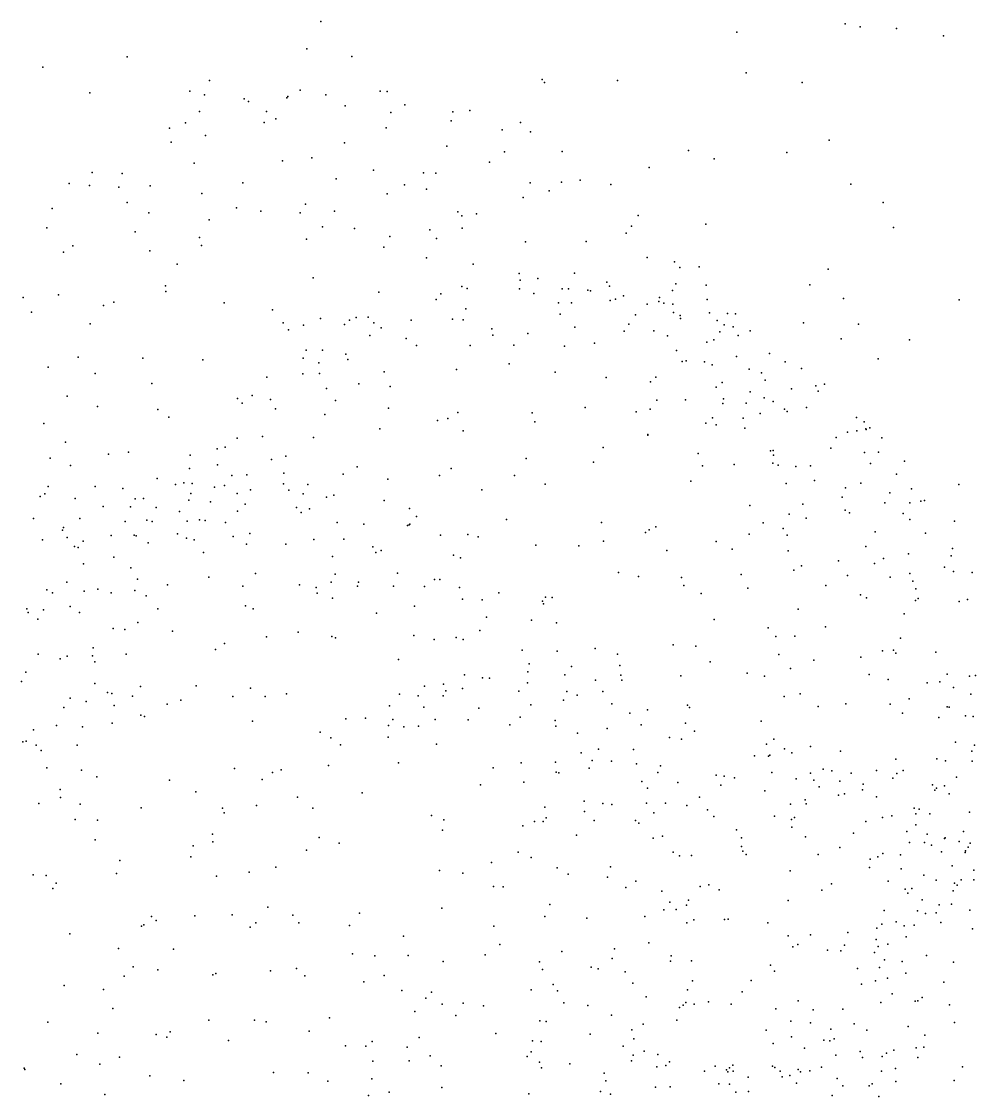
# Model space of a CAD drawing. Header units: metres. Extents: x -23.9 to 23.9, y -28.5 to 28.5.
# Drawn here: x -13.441 to -11.961, y 10.08 to 11.75 of the extents above; entities that cross this region are included whole.
import ezdxf

# ---------------------------------------------------------------- set-up
doc = ezdxf.new("R2010")
doc.units = ezdxf.units.M

msp = doc.modelspace()

# ---------------------------------------------------------------- linework, layer by layer
for p in [(-12.9768, 11.7498, 15.1878), (-12.163, 11.7462, -8.2319), (-12.1394, 11.7417, 7.1826), (-12.0833, 11.7387, 11.9398), (-12.331, 11.7332, -1.9877), (-12.01, 11.7274, -7.3956), (-12.9982, 11.7072, 11.4929), (-13.2771, 11.6949, 11.2794), (-12.9284, 11.6957, -4.1501), (-13.4081, 11.6791, -9.6253), (-12.3166, 11.67, 9.7851), (-13.1493, 11.6583, -12.2547), (-12.6334, 11.6598, -7.8201), (-12.6295, 11.655, -0.6734), (-12.5164, 11.6581, -0.2255), (-12.2297, 11.6549, -10.5562), (-13.3353, 11.6392, -8.8989), (-13.1801, 11.6418, 0.7586), (-13.0086, 11.6432, 21.2849), (-12.8847, 11.6418, 12.2098), (-12.8739, 11.641, 21.3061), (-13.1573, 11.636, 1.5195), (-13.0955, 11.6296, 21.1628), (-13.0892, 11.6258, 21.3563), (-13.0297, 11.6314, 21.1054), (-13.0281, 11.6331, 5.791), (-12.9687, 11.636, 21.3877), (-12.8461, 11.6205, 21.0604), (-13.1651, 11.6102, 21.2063), (-13.0613, 11.6102, 3.0442), (-12.9389, 11.6186, 21.0248), (-12.8681, 11.6086, 21.4526), (-12.772, 11.6094, 21.408), (-12.7454, 11.6118, 21.1236), (-13.187, 11.5922, 21.3529), (-13.0646, 11.5931, 20.9938), (-13.0468, 11.5987, 21.4685), (-12.7745, 11.5957, 21.0228), (-12.667, 11.5932, 21.2012), (-13.2114, 11.5839, 21.1232), (-13.1558, 11.5728, 21.462), (-12.8752, 11.5849, 20.9504), (-12.6951, 11.5815, 21.0625), (-12.6512, 11.5782, 21.3477), (-13.2089, 11.5625, 21.0368), (-12.94, 11.5615, 20.8917), (-12.7813, 11.556, 11.8226), (-12.1876, 11.5654, -11.2375), (-12.9906, 11.5383, 21.6032), (-12.6914, 11.5473, 21.4937), (-12.6023, 11.5477, 21.1055), (-12.4059, 11.5495, 5.9024), (-12.3661, 11.5364, -14.9333), (-12.2536, 11.5465, 15.4791), (-13.1735, 11.5299, 20.9258), (-13.0363, 11.5333, 2.5733), (-12.7147, 11.5311, -12.3536), (-12.4671, 11.5229, 5.185), (-13.3316, 11.5154, 21.1473), (-13.285, 11.5138, 21.4489), (-12.9528, 11.5054, 20.8139), (-12.8949, 11.5191, 21.6319), (-12.8175, 11.5149, 10.2029), (-12.7982, 11.5143, 20.8534), (-12.5741, 11.5032, 21.0309), (-13.3675, 11.4983, 21.27), (-13.3356, 11.495, 21.0635), (-13.2904, 11.4926, 20.9804), (-13.2414, 11.4944, 21.5565), (-13.098, 11.499, 21.6345), (-12.8469, 11.496, -9.129), (-12.8127, 11.4896, 21.6569), (-12.6516, 11.4994, 20.9137), (-12.6222, 11.487, 7.0406), (-12.6031, 11.5002, 21.4979), (-12.5267, 11.4965, 21.3549), (-12.154, 11.4971, 1.7586), (-13.1615, 11.4827, 14.7548), (-12.8736, 11.4823, 20.7918), (-12.6626, 11.4763, 21.5965), (-13.3937, 11.4595, -3.0629), (-13.2773, 11.4687, -11.1983), (-13.1077, 11.4604, -9.4022), (-13.0697, 11.455, 20.7701), (-13.0004, 11.466, 21.7009), (-12.9554, 11.4552, -11.4973), (-12.7642, 11.4541, -3.6839), (-12.1037, 11.4687, 9.5079), (-13.2438, 11.4526, -7.9143), (-13.1498, 11.442, 12.569), (-13.0087, 11.4527, -1.2188), (-12.7577, 11.4479, 14.21), (-12.7353, 11.4512, 20.7977), (-12.4844, 11.4485, 21.0531), (-13.4022, 11.4293, -2.6333), (-13.2649, 11.4232, -4.5435), (-12.9742, 11.4309, 7.0859), (-12.9243, 11.4282, 21.7454), (-12.8075, 11.4264, 20.7418), (-12.7576, 11.4289, -12.7858), (-12.503, 11.421, 21.5115), (-12.4945, 11.4317, 6.2793), (-12.379, 11.4352, 2.5333), (-12.0876, 11.4299, 5.1127), (-13.1652, 11.4143, 20.7663), (-12.9991, 11.4117, 20.7181), (-12.8698, 11.4161, 0.593), (-12.7972, 11.4128, -2.5823), (-12.6592, 11.4075, 20.7874), (-12.5649, 11.4079, 21.5999), (-13.376, 11.3916, 2.305), (-13.3616, 11.4013, 20.913), (-13.2419, 11.3935, 21.6855), (-13.1617, 11.4017, 21.7168), (-12.879, 11.3991, 20.7011), (-13.1997, 11.3729, 10.3372), (-12.8127, 11.3827, -11.922), (-12.7405, 11.3728, 21.7482), (-12.47, 11.3831, 20.9578), (-12.4279, 11.3768, 21.4299), (-12.6691, 11.3582, 20.7052), (-12.5829, 11.3592, 20.7187), (-12.4193, 11.3675, 21.0472), (-12.3894, 11.3687, 21.1908), (-12.1893, 11.3651, 6.0948), (-13.2178, 11.3393, 20.7345), (-12.9884, 11.3519, 21.7971), (-12.7578, 11.338, -4.1254), (-12.6671, 11.3481, 20.4768), (-12.6397, 11.3507, 19.7076), (-12.5329, 11.3448, -12.1244), (-12.5288, 11.3386, 19.7264), (-12.4255, 11.3422, 0.4957), (-12.3788, 11.3405, 21.3434), (-12.2175, 11.3406, 11.2577), (-13.4386, 11.3213, 21.5463), (-13.3838, 11.3254, 21.6126), (-13.2174, 11.3303, 21.7445), (-12.8868, 11.3297, 20.645), (-12.7907, 11.3267, 19.6528), (-12.7498, 11.3349, 20.4387), (-12.6686, 11.3344, 20.5996), (-12.6461, 11.3272, 19.8842), (-12.602, 11.3344, 15.5155), (-12.5924, 11.3348, 19.6034), (-12.5625, 11.3326, 20.5734), (-12.5579, 11.3314, 19.8179), (-12.5068, 11.3237, 20.6377), (-12.451, 11.3214, 20.4546), (-12.431, 11.3321, 21.511), (-12.1654, 11.3194, 14.2367), (-13.3142, 11.3085, 1.1856), (-13.298, 11.3138, 21.7053), (-13.1269, 11.3131, 21.7948), (-12.7978, 11.3179, 19.8296), (-12.7519, 11.3035, 20.2716), (-12.608, 11.3128, 19.5074), (-12.5874, 11.3127, 21.7109), (-12.5275, 11.3164, 20.305), (-12.5193, 11.3185, 19.5526), (-12.4701, 11.3109, 1.7819), (-12.4519, 11.3148, 20.5561), (-12.4444, 11.3123, 19.634), (-12.4302, 11.3107, 19.7637), (-12.3772, 11.3179, 7.479), (-11.9857, 11.3174, 16.0969), (-13.4259, 11.2985, -12.9051), (-13.0518, 11.3019, 20.6491), (-12.9773, 11.2884, 15.3084), (-12.9324, 11.286, 3.0641), (-12.9217, 11.2903, 20.5423), (-12.9031, 11.2905, 19.7465), (-12.8365, 11.286, 21.8353), (-12.7722, 11.2874, 19.955), (-12.7558, 11.2864, 19.4638), (-12.605, 11.2952, 20.2191), (-12.4881, 11.2944, 21.6366), (-12.4291, 11.2979, 20.3214), (-12.4191, 11.2933, 20.9256), (-12.4185, 11.2886, 20.6435), (-12.3737, 11.2973, -14.0617), (-12.3453, 11.2965, 21.1475), (-12.3329, 11.2959, 21.2411), (-13.3345, 11.2802, 20.7687), (-13.0351, 11.2818, 21.8391), (-13.027, 11.271, 20.5737), (-13.0037, 11.2782, -13.0135), (-12.94, 11.279, 20.4563), (-12.8943, 11.2817, 20.3433), (-12.8829, 11.2741, 19.8919), (-12.7111, 11.2723, 20.1536), (-12.5823, 11.2751, 20.0768), (-12.4989, 11.2799, 20.7686), (-12.4598, 11.2694, 20.2108), (-12.3615, 11.2856, 20.4176), (-12.3507, 11.2788, 19.795), (-12.3368, 11.2758, 20.5402), (-12.3105, 11.2696, 19.7112), (-12.2278, 11.2817, -15.1298), (-12.1424, 11.28, 2.7665), (-12.9008, 11.2622, 19.5211), (-12.8441, 11.2573, 19.4522), (-12.71, 11.2626, 21.8128), (-12.6556, 11.2651, 19.3852), (-12.5061, 11.2691, 19.418), (-12.4387, 11.2614, 19.9779), (-12.3665, 11.2555, 19.9201), (-12.3572, 11.2681, 21.0289), (-12.329, 11.2619, 20.3233), (-12.1689, 11.2569, -13.1857), (-12.0632, 11.2553, -11.5842), (-12.9993, 11.2393, 19.7407), (-12.9743, 11.2392, 19.8616), (-12.8281, 11.2465, 20.0174), (-12.7451, 11.2467, 19.3774), (-12.6774, 11.2472, -7.7887), (-12.5985, 11.2455, 21.7764), (-12.5518, 11.25, -14.683), (-12.4246, 11.2386, -2.3234), (-12.3775, 11.2519, 20.2487), (-13.3532, 11.2286, 21.7162), (-13.2532, 11.2267, 20.6821), (-13.16, 11.2246, 21.8315), (-13.0041, 11.227, 19.6246), (-12.98, 11.2196, 21.8768), (-12.9381, 11.2331, 19.9403), (-12.9348, 11.2251, 20.2254), (-12.416, 11.2217, 20.8659), (-12.4097, 11.2229, 21.6162), (-12.3811, 11.2214, 20.0608), (-12.3316, 11.2296, 21.421), (-12.2804, 11.234, 19.8243), (-12.2558, 11.2212, 20.5549), (-12.1115, 11.2257, 15.529), (-13.4, 11.2131, 10.6476), (-13.3269, 11.203, 20.7246), (-13.0048, 11.2024, 2.242), (-12.9787, 11.2031, 19.4823), (-12.8782, 11.2057, 19.3805), (-12.7662, 11.2096, 21.9306), (-12.6845, 11.2182, 21.8909), (-12.6131, 11.205, 19.2991), (-12.3695, 11.2166, 20.1507), (-12.3119, 11.2099, 19.4637), (-12.2928, 11.2044, 20.7056), (-12.2305, 11.2108, 19.744), (-13.2392, 11.1875, 21.8142), (-13.0604, 11.1977, 20.4548), (-12.9176, 11.1871, -3.3924), (-12.5338, 11.1969, 21.8257), (-12.465, 11.1904, 19.3159), (-12.457, 11.1974, 21.7584), (-12.3537, 11.1889, 19.3792), (-12.2868, 11.193, 19.9621), (-12.1948, 11.1865, 20.4487), (-13.0835, 11.169, 19.8193), (-12.9677, 11.18, 20.0279), (-12.869, 11.183, 21.9256), (-12.3633, 11.1819, -13.7359), (-12.3104, 11.1749, 21.0552), (-12.2462, 11.1792, 20.262), (-12.2084, 11.184, 19.6057), (-12.2046, 11.1757, 20.6208), (-13.3706, 11.1681, 3.0619), (-13.1062, 11.1641, 19.715), (-13.0986, 11.1572, 19.6141), (-13.0546, 11.1628, 20.2755), (-12.9537, 11.1613, 19.3696), (-12.455, 11.1616, 21.944), (-12.4108, 11.1622, 21.8274), (-12.3525, 11.1568, 21.6391), (-12.3517, 11.1637, 21.5361), (-12.3165, 11.1571, 20.8356), (-12.2884, 11.1652, 21.3178), (-12.2746, 11.1598, 20.1135), (-13.3231, 11.152, 21.7714), (-13.2298, 11.1473, 6.8236), (-13.0472, 11.1485, 19.9578), (-12.9704, 11.1395, 21.9519), (-12.8717, 11.1495, 19.2984), (-12.7641, 11.1427, 19.2398), (-12.6486, 11.1421, 19.2222), (-12.5665, 11.1503, 22.0671), (-12.4872, 11.1436, 19.2435), (-12.4655, 11.148, 22.028), (-12.295, 11.1409, 21.4073), (-12.257, 11.1477, 19.4112), (-12.253, 11.1439, 20.032), (-12.2229, 11.1501, 20.7146), (-13.4069, 11.1257, 21.7198), (-13.2126, 11.1355, 20.6205), (-12.7957, 11.13, 6.1001), (-12.7796, 11.1331, 11.6387), (-12.6444, 11.1279, -12.9072), (-12.3791, 11.1261, -7.9742), (-12.3686, 11.1345, 19.2965), (-12.3629, 11.1234, 21.9891), (-12.3214, 11.1336, 3.1867), (-12.1452, 11.1348, 19.7872), (-12.1334, 11.1283, 20.4363), (-13.1065, 11.1027, 19.4796), (-13.0672, 11.1053, 20.0616), (-12.9881, 11.1039, 1.0828), (-12.8851, 11.1171, 22.0341), (-12.7558, 11.1143, 22.15), (-12.4692, 11.1073, 9.8054), (-12.469, 11.1086, 22.1407), (-12.3187, 11.1183, 21.8789), (-12.1771, 11.1037, 19.4513), (-12.159, 11.1122, 20.2674), (-12.1449, 11.1142, 20.6468), (-12.1306, 11.1171, 2.309), (-12.1301, 11.1161, 19.6146), (-12.1247, 11.1186, 20.5196), (-12.106, 11.1033, 19.7154), (-13.3731, 11.0963, -9.9722), (-13.1374, 11.0862, -2.4725), (-13.1253, 11.0889, 20.26), (-12.5385, 11.0884, 22.1926), (-12.185, 11.0874, 20.0934), (-13.3969, 11.0715, 20.7302), (-13.3064, 11.078, 20.6677), (-13.2752, 11.0808, 6.2911), (-13.1793, 11.0765, 19.74), (-13.0531, 11.0696, -4.4441), (-13.0308, 11.075, 19.3425), (-12.6582, 11.071, 22.2331), (-12.3909, 11.0789, 16.3062), (-12.2788, 11.0831, 21.7518), (-12.2747, 11.0834, 20.8881), (-12.2742, 11.0761, 21.0122), (-12.1328, 11.0803, 19.9156), (-12.1112, 11.0808, 20.3298), (-13.3655, 11.0603, 21.7655), (-13.1805, 11.0555, 20.3568), (-13.1369, 11.0614, 19.9471), (-12.9203, 11.0581, 19.2322), (-12.7746, 11.0558, 0.7874), (-12.5534, 11.0652, 19.1697), (-12.3842, 11.0599, -11.4047), (-12.3353, 11.0618, 22.1213), (-12.2752, 11.0641, 22.0162), (-12.2669, 11.0607, 21.4039), (-12.2397, 11.0588, 21.9178), (-12.2168, 11.0596, 19.3495), (-12.1237, 11.0636, 19.5047), (-12.0708, 11.0668, 7.6359), (-13.2305, 11.0399, 20.5161), (-13.115, 11.0445, 19.4048), (-13.0916, 11.0457, 23.3515), (-13.0343, 11.0486, 21.9927), (-12.942, 11.0468, 5.2457), (-12.8729, 11.0392, 22.2014), (-12.7926, 11.0447, 22.2405), (-12.676, 11.0445, 1.5395), (-12.4024, 11.0359, 22.2092), (-12.2105, 11.0369, 20.8553), (-12.0831, 11.0468, 20.5903), (-13.3998, 11.0274, 22.4381), (-13.327, 11.0275, 22.3605), (-13.2838, 11.0244, 22.6103), (-13.2024, 11.0309, 23.3308), (-13.1896, 11.0334, 22.3822), (-13.1765, 11.0322, 23.4183), (-13.1419, 11.0265, 20.1943), (-13.1264, 11.0293, 23.4943), (-13.086, 11.0225, 22.5057), (-13.0349, 11.032, 23.2859), (-13.0266, 11.0217, 22.2182), (-12.9971, 11.031, 23.4187), (-12.7266, 11.0223, -2.4217), (-12.6284, 11.0311, 19.135), (-12.2546, 11.0322, 21.5028), (-12.1624, 11.0255, -8.3487), (-12.1386, 11.0329, 19.4203), (-12.0599, 11.0238, 19.6466), (-11.9862, 11.0305, 10.7601), (-13.4122, 11.0122, 22.3443), (-13.4053, 11.016, -7.7799), (-13.3579, 11.009, 22.2777), (-13.2648, 11.0084, 23.4958), (-13.2517, 11.0089, 22.2427), (-13.1816, 11.0063, 23.5588), (-13.1784, 11.0168, 22.6234), (-13.1481, 11.0037, 20.0301), (-13.1064, 11.0167, 22.3195), (-13.0041, 11.0163, 23.5309), (-12.9681, 11.0112, 5.824), (-12.9564, 11.0143, 23.2133), (-12.8786, 11.0057, 23.338), (-12.1676, 11.0109, 21.8109), (-12.1014, 11.0022, 20.2146), (-12.0935, 11.0176, 20.6893), (-12.0626, 11.0024, 9.5142), (-12.0455, 11.0051, 19.7703), (-12.0399, 11.0057, 20.4904), (-13.3146, 10.9965, 23.287), (-13.272, 10.9961, 23.1957), (-13.2321, 10.9951, 22.703), (-13.1962, 10.9886, 21.8998), (-13.1059, 10.9892, 22.0529), (-13.0942, 11.0004, 22.642), (-13.0145, 10.9951, 19.2491), (-13.007, 10.9875, 22.3409), (-12.9945, 10.993, 22.425), (-12.8391, 10.9933, 22.2935), (-12.3107, 10.9983, 22.1981), (-12.2285, 11.0002, 19.2784), (-12.163, 10.9911, 21.708), (-12.1562, 10.9866, 21.9667), (-12.0728, 10.9857, 19.9321), (-13.4225, 10.9782, 22.6773), (-13.3508, 10.9781, 23.4926), (-13.2806, 10.9735, 20.6346), (-13.2467, 10.9756, 19.7559), (-13.2386, 10.9733, 19.6013), (-13.184, 10.9737, 19.4424), (-13.1652, 10.9761, 23.6494), (-13.1563, 10.9746, 23.0777), (-13.1245, 10.9717, 22.1749), (-12.9516, 10.9717, 23.6392), (-12.9102, 10.9689, 19.1629), (-12.8387, 10.9692, 23.1928), (-12.8283, 10.9808, 23.4571), (-12.6886, 10.9762, 22.344), (-12.5411, 10.9718, 7.3646), (-12.29, 10.9712, 19.2065), (-12.2496, 10.9847, 21.206), (-12.2234, 10.9784, 20.9349), (-12.0625, 10.9762, 19.5041), (-11.9933, 10.9736, 2.8584), (-13.3779, 10.9599, 21.7714), (-13.3759, 10.9641, 22.7499), (-13.1992, 10.9542, 19.9766), (-13.0871, 10.9545, 22.7642), (-12.8421, 10.9673, 23.5503), (-12.8396, 10.9679, 22.3865), (-12.7483, 10.9529, 23.3694), (-12.4727, 10.956, 15.4704), (-12.467, 10.9604, 2.0082), (-12.4566, 10.965, -2.1019), (-12.3117, 10.9538, 12.5), (-12.259, 10.9625, 21.1006), (-12.2528, 10.9523, 21.4037), (-12.1164, 10.9572, 21.8891), (-12.0384, 10.9554, 20.6573), (-13.4085, 10.9446, 23.2023), (-13.3705, 10.9486, 23.5692), (-13.3458, 10.9429, 23.1265), (-13.302, 10.9513, 23.6311), (-13.2666, 10.9519, 22.1131), (-13.2631, 10.9509, 22.7967), (-13.2445, 10.9401, 23.0295), (-13.185, 10.9474, 20.0855), (-13.1734, 10.9449, 21.9815), (-13.1128, 10.9499, 23.7111), (-13.0922, 10.9379, 19.2764), (-13.031, 10.9383, 23.0148), (-12.9878, 10.9451, 14.2492), (-12.9409, 10.9457, 23.0442), (-12.7911, 10.9519, -3.7584), (-12.7325, 10.9494, 19.096), (-12.6428, 10.9367, 16.0507), (-12.5763, 10.9356, 19.0864), (-12.5381, 10.9427, 10.4507), (-12.3633, 10.9422, -14.1763), (-13.3591, 10.9347, 20.674), (-13.3534, 10.9331, 22.1041), (-13.1586, 10.9254, 22.9977), (-12.9584, 10.9189, 22.7218), (-12.8959, 10.9342, 22.5638), (-12.8911, 10.9251, -10.8871), (-12.8829, 10.9283, 11.3854), (-12.7709, 10.9211, 23.5828), (-12.4395, 10.9282, 22.3497), (-12.3381, 10.9305, 0.9239), (-12.2515, 10.9276, 21.2739), (-12.1309, 10.9343, 19.338), (-12.0648, 10.9233, 19.9927), (-11.9984, 10.9199, 20.4481), (-11.9961, 10.9312, 19.7257), (-13.3449, 10.9073, 23.0286), (-13.2982, 10.9177, 20.5294), (-12.7599, 10.9169, 23.16), (-12.2305, 10.9044, 20.9846), (-12.1731, 10.912, 20.9207), (-12.1171, 10.9081, 21.6458), (-12.1032, 10.9156, 21.9967), (-12.0087, 10.9024, 19.8803), (-13.2717, 10.9015, 19.632), (-13.1506, 10.8868, 19.3252), (-13.078, 10.8923, 22.939), (-12.9544, 10.8916, -9.153), (-12.8577, 10.8929, 15.0975), (-12.5148, 10.894, 3.3367), (-12.4836, 10.8877, 1.2675), (-12.4168, 10.8864, -12.6452), (-12.3241, 10.891, 22.3243), (-12.2428, 10.8978, 22.2445), (-12.159, 10.8895, 19.2726), (-12.0932, 10.8866, 15.2267), (-12.0626, 10.8925, 20.1079), (-11.9946, 10.8954, 19.6298), (-11.966, 10.894, 2.512), (-13.371, 10.8793, 12.5186), (-13.2614, 10.8839, 19.8886), (-13.2149, 10.8747, 23.7974), (-13.098, 10.8727, -9.5893), (-13.0098, 10.8749, 23.8058), (-12.9838, 10.8708, 12.6982), (-12.9609, 10.8791, 19.1507), (-12.9199, 10.8727, 23.7828), (-12.9183, 10.8789, 22.9613), (-12.8637, 10.873, 22.6852), (-12.8158, 10.8721, 22.6053), (-12.8002, 10.8833, 22.4544), (-12.7919, 10.8832, 23.6922), (-12.7613, 10.8709, 23.0541), (-12.4132, 10.8741, 19.1005), (-12.3138, 10.8697, 6.3498), (-12.1929, 10.8737, 21.471), (-12.0581, 10.8808, 7.9477), (-12.0531, 10.8689, 21.8768), (-13.4019, 10.867, 22.9765), (-13.3932, 10.8624, 21.7468), (-13.3443, 10.8652, 20.5952), (-13.3228, 10.8681, 22.9201), (-13.3023, 10.8623, 20.2877), (-13.2652, 10.8661, 5.9729), (-13.248, 10.8577, 19.4752), (-12.9824, 10.8621, 22.9035), (-12.9586, 10.854, -4.7056), (-12.7566, 10.8525, -11.2866), (-12.7004, 10.8626, 23.6036), (-12.628, 10.8557, 23.288), (-12.6175, 10.8551, 23.379), (-12.3862, 10.8615, 10.8435), (-12.139, 10.8596, 22.1645), (-12.1298, 10.8549, 21.5332), (-12.0494, 10.8538, 21.7647), (-11.9728, 10.8519, 19.8161), (-13.4329, 10.8375, 21.9997), (-13.4073, 10.836, 23.7429), (-13.3658, 10.8411, 20.3755), (-13.2298, 10.8378, 20.1558), (-13.0936, 10.8424, 23.8555), (-13.0818, 10.8379, 19.2191), (-12.8314, 10.8416, 19.0799), (-12.7262, 10.8515, 22.5068), (-12.6325, 10.8497, 23.5173), (-12.6312, 10.8456, 19.0483), (-12.2359, 10.837, 21.3393), (-12.0535, 10.8507, 21.9677), (-11.9857, 10.8491, 20.6066), (-13.431, 10.8318, 20.43), (-13.4161, 10.8218, 20.5584), (-13.3515, 10.8321, 21.9707), (-12.8905, 10.8309, 22.8981), (-12.7198, 10.8249, 23.7018), (-12.6498, 10.8202, 12.9153), (-12.3662, 10.8209, 22.3953), (-12.0711, 10.8297, 22.0656), (-13.2991, 10.807, 21.8703), (-13.2811, 10.8054, 2.4194), (-13.2608, 10.8164, 19.9578), (-13.2068, 10.8029, 19.3501), (-12.7297, 10.804, 22.9957), (-12.6108, 10.8158, 23.1882), (-12.2826, 10.8083, 9.8026), (-12.1935, 10.8096, -0.8142), (-13.0612, 10.7942, 10.9951), (-13.0117, 10.8016, 2.0864), (-12.9596, 10.7948, 19.119), (-12.9541, 10.7927, 23.8806), (-12.8322, 10.7962, 23.8285), (-12.8009, 10.79, 22.8189), (-12.7666, 10.7932, 22.6833), (-12.7559, 10.7902, 19.0373), (-12.2704, 10.7947, 21.1409), (-12.2408, 10.795, 19.1676), (-12.0771, 10.792, 20.8527), (-13.3299, 10.7772, -1.2767), (-13.1402, 10.7745, 23.9064), (-13.1264, 10.784, -13.073), (-12.664, 10.7733, 22.5407), (-12.6097, 10.7717, 6.7898), (-12.5509, 10.7759, 23.3983), (-12.4297, 10.782, 22.4408), (-12.3945, 10.7798, 19.0777), (-12.105, 10.7722, -8.6349), (-12.0876, 10.7734, 21.524), (-12.084, 10.7688, 19.321), (-12.022, 10.7703, 20.1741), (-13.4153, 10.7674, 20.2085), (-13.3812, 10.7598, 21.7265), (-13.3703, 10.7642, 23.8441), (-13.3312, 10.7649, 20.1657), (-13.3277, 10.7553, 19.5465), (-13.2789, 10.7675, 19.3978), (-12.8562, 10.7591, 19.0649), (-12.6533, 10.7522, 23.714), (-12.5163, 10.7673, 19.0226), (-12.3722, 10.7556, -13.7098), (-12.2657, 10.7665, 12.0051), (-12.2116, 10.758, 10.446), (-12.1385, 10.7626, 19.2464), (-13.4348, 10.7391, 21.9208), (-12.7537, 10.7351, 22.7505), (-12.6552, 10.74, -8.1437), (-12.598, 10.7354, 18.6782), (-12.5879, 10.7483, 23.6112), (-12.5127, 10.7494, 4.9266), (-12.3152, 10.7378, -1.5473), (-12.2477, 10.745, 21.058), (-12.1258, 10.7359, 20.9333), (-12.0043, 10.7364, 21.687), (-13.4413, 10.725, 20.1173), (-13.3277, 10.7217, 21.7851), (-13.1701, 10.7183, 19.202), (-12.7863, 10.7205, 18.5992), (-12.726, 10.7306, 18.6682), (-12.715, 10.7299, 10.8797), (-12.6558, 10.7228, 18.4935), (-12.5503, 10.7268, 18.5878), (-12.5111, 10.7347, -4.5397), (-12.5097, 10.7268, 18.6669), (-12.418, 10.7335, 16.4647), (-12.2879, 10.7329, 19.1256), (-12.0961, 10.728, 22.2044), (-12.0354, 10.7229, 22.1003), (-12.0158, 10.7245, 20.0984), (-11.9701, 10.7331, 20.6415), (-11.9606, 10.7341, 19.6007), (-13.3079, 10.7079, 19.8728), (-13.3012, 10.7061, 20.0233), (-13.2692, 10.702, -4.8273), (-13.2568, 10.717, 19.2801), (-13.1135, 10.7017, 19.1418), (-13.086, 10.7142, -3.6019), (-13.0299, 10.7059, -2.5245), (-12.8547, 10.7053, -1.3754), (-12.8257, 10.7028, 18.7326), (-12.8156, 10.7177, 6.3705), (-12.7867, 10.7026, 18.8169), (-12.7825, 10.7103, 18.5065), (-12.757, 10.7141, 18.9894), (-12.6695, 10.7096, 22.5993), (-12.5947, 10.7093, 23.0507), (-12.5788, 10.7036, 18.4505), (-12.5389, 10.7094, 7.1391), (-12.2326, 10.7055, 12.8362), (-11.9945, 10.7157, 21.9944), (-11.9679, 10.705, 16.5918), (-13.3658, 10.6991, 14.3981), (-13.3409, 10.6938, 19.3641), (-13.2975, 10.6877, -7.9686), (-13.2151, 10.6895, 23.9549), (-13.194, 10.6956, 14.973), (-13.0629, 10.7014, 23.9602), (-12.8703, 10.6871, 18.5633), (-12.8169, 10.685, -12.9753), (-12.651, 10.6888, 18.395), (-12.6, 10.6958, 18.8872), (-12.5252, 10.6902, 18.9719), (-12.4077, 10.6878, 18.7497), (-12.2573, 10.7014, 22.382), (-12.205, 10.6858, 19.1766), (-12.1619, 10.6902, 21.3762), (-12.0928, 10.6895, 21.4675), (-12.0637, 10.6977, 20.8533), (-12.0048, 10.6856, 20.1936), (-12.0017, 10.6851, 20.7474), (-13.3755, 10.6843, 21.8492), (-13.2561, 10.6725, 11.6222), (-13.2506, 10.6702, 19.1521), (-12.7313, 10.6836, 23.8507), (-12.6673, 10.6693, 15.6528), (-12.497, 10.6755, 23.2245), (-12.4699, 10.6806, 18.4305), (-12.4043, 10.6844, 18.5276), (-12.0739, 10.6757, 19.316), (-12.0175, 10.6689, 21.5823), (-11.9759, 10.6713, 19.5103), (-11.964, 10.6703, 21.8698), (-13.3868, 10.6564, 23.9154), (-13.3467, 10.6542, 19.7012), (-13.3006, 10.6601, 2.7836), (-13.0829, 10.6632, 3.1716), (-12.9377, 10.6666, 19.0713), (-12.9076, 10.6677, 18.7833), (-12.8716, 10.6565, 18.4343), (-12.8652, 10.6656, 5.2325), (-12.8479, 10.6543, 18.9982), (-12.8251, 10.6553, 18.9115), (-12.7993, 10.6659, 23.9098), (-12.7479, 10.6652, 18.3609), (-12.6833, 10.6577, 22.8412), (-12.613, 10.6642, 22.9807), (-12.6118, 10.6552, -0.8507), (-12.5321, 10.6516, 23.0949), (-12.4796, 10.6577, 23.4694), (-12.4109, 10.66, 22.4792), (-12.2931, 10.6633, 21.2505), (-13.4227, 10.6499, 19.4615), (-12.9775, 10.6459, 18.673), (-12.9613, 10.6371, 18.4919), (-12.8724, 10.6384, -5.016), (-12.5784, 10.6445, -2.0306), (-12.4355, 10.6379, 18.9584), (-12.4169, 10.6355, 18.3643), (-12.3967, 10.6476, 18.882), (-12.2734, 10.6351, 19.0971), (-13.4391, 10.6309, 21.6702), (-13.4343, 10.6321, 19.2892), (-13.4188, 10.626, 20.0088), (-13.3548, 10.6259, 19.1469), (-12.9464, 10.6264, 18.8559), (-12.7972, 10.6273, 13.9035), (-12.5458, 10.6197, 22.5502), (-12.4914, 10.6191, 18.2919), (-12.2849, 10.6274, 18.7642), (-12.257, 10.6201, 21.0473), (-12.2168, 10.624, 21.3111), (-11.9916, 10.6305, 19.359), (-11.9622, 10.6259, 20.3151), (-13.4106, 10.6177, 19.6255), (-12.5724, 10.6141, 18.2678), (-12.5558, 10.6023, -10.0039), (-12.3035, 10.6096, 21.1845), (-12.2821, 10.6087, 18.8835), (-12.28, 10.6106, 18.4762), (-12.2456, 10.6138, 18.6277), (-12.1703, 10.6164, 22.3431), (-12.084, 10.6042, 21.4496), (-12.0206, 10.6046, 12.59), (-12.0071, 10.6014, 20.0006), (-11.9661, 10.6164, 21.9704), (-13.4019, 10.5908, 19.7063), (-13.3484, 10.5869, 19.7816), (-13.1108, 10.5895, 24.0138), (-13.0385, 10.5877, 18.78), (-12.9648, 10.5946, 18.3938), (-12.856, 10.5983, 23.9636), (-12.7094, 10.5907, 23.927), (-12.6658, 10.5986, -10.7567), (-12.6127, 10.5995, 23.8062), (-12.5601, 10.5903, 23.0056), (-12.5256, 10.6011, 23.6996), (-12.487, 10.5971, 23.1506), (-12.4496, 10.594, 23.4118), (-12.1971, 10.5888, 19.0968), (-12.1835, 10.5863, 20.9909), (-12.1144, 10.5867, 19.1745), (-12.0729, 10.5865, 20.8605), (-11.9656, 10.6011, 19.8755), (-13.3242, 10.5768, 5.4901), (-13.2116, 10.5715, -10.3852), (-13.0679, 10.5725, 18.5525), (-13.0515, 10.5834, 18.9636), (-12.6617, 10.5687, 22.7536), (-12.6116, 10.5842, 22.6138), (-12.6074, 10.583, 22.9362), (-12.4783, 10.5697, 24.089), (-12.4538, 10.5833, 23.2552), (-12.4224, 10.5682, 24.0206), (-12.363, 10.5791, 24.2), (-12.3506, 10.5776, 18.3122), (-12.3345, 10.5751, 23.992), (-12.2766, 10.5835, 24.1169), (-12.239, 10.5734, 22.3999), (-12.2167, 10.5826, 18.5517), (-12.2117, 10.5715, 18.8117), (-12.1712, 10.5699, 24.1396), (-12.1534, 10.5822, 6.5076), (-12.0891, 10.5747, 22.2535), (-12.0827, 10.5817, 19.0704), (-11.9899, 10.5764, 22.0759), (-13.3814, 10.5569, 19.9393), (-13.1708, 10.5535, 18.92), (-12.9123, 10.5518, 18.2726), (-12.7289, 10.5644, 18.2032), (-12.4695, 10.5592, 24.2688), (-12.3557, 10.564, 15.0301), (-12.2878, 10.5551, 24.3198), (-12.2033, 10.5614, 23.9955), (-12.1362, 10.5568, 18.8778), (-12.1349, 10.5656, 18.9913), (-12.0273, 10.5645, 12.1648), (-12.0235, 10.5563, 18.9035), (-12.0213, 10.5591, 20.1406), (-12.0086, 10.5629, 20.7451), (-13.4143, 10.5353, 19.7728), (-13.3806, 10.5448, 19.0311), (-13.0131, 10.5451, 24.0225), (-12.5678, 10.5388, 18.1701), (-12.5392, 10.5351, 22.5623), (-12.4713, 10.5356, 23.6025), (-12.4415, 10.5361, -7.6059), (-12.3891, 10.5452, 23.9138), (-12.225, 10.5409, 18.4033), (-12.2236, 10.5349, 23.9008), (-12.1731, 10.5483, 21.3339), (-12.1637, 10.5505, 18.6153), (-12.1142, 10.5458, -7.4304), (-12.0013, 10.5503, 21.5792), (-13.3504, 10.5343, 19.8486), (-13.2555, 10.5285, 24.0157), (-13.1295, 10.5283, 18.6226), (-13.1266, 10.521, 18.7432), (-13.0765, 10.5324, 18.4369), (-12.9893, 10.528, 18.3063), (-12.629, 10.5298, 22.8244), (-12.5677, 10.5229, -4.0093), (-12.525, 10.5337, 23.8354), (-12.46, 10.521, 24.387), (-12.4084, 10.532, 22.4944), (-12.3764, 10.5253, 24.4035), (-12.2479, 10.5345, 21.2782), (-12.0556, 10.528, 24.1046), (-12.0532, 10.5194, 24.2163), (-12.0478, 10.5266, 2.9627), (-12.0313, 10.5194, 8.1298), (-11.9701, 10.5218, 20.3355), (-13.3579, 10.5106, 23.9855), (-13.3231, 10.5094, 6.5836), (-12.8052, 10.5166, 2.0592), (-12.7858, 10.5101, 18.1537), (-12.6449, 10.5075, -7.3237), (-12.6314, 10.5074, 24.2467), (-12.6269, 10.5129, 23.9638), (-12.5526, 10.5088, 22.9687), (-12.4885, 10.509, 23.7151), (-12.4833, 10.5048, 23.0674), (-12.3668, 10.5151, -0.5575), (-12.2728, 10.5157, 23.8304), (-12.2464, 10.5105, 21.0238), (-12.2415, 10.5137, 24.4213), (-12.1307, 10.5075, 18.5477), (-12.1051, 10.5135, 23.9293), (-12.0902, 10.5163, 24.3045), (-12.0534, 10.5021, 22.2168), (-13.145, 10.4875, 24.0417), (-12.7877, 10.4938, 23.98), (-12.6631, 10.5007, 24.1521), (-12.5799, 10.4861, 24.3741), (-12.4463, 10.4847, 24.4649), (-12.3313, 10.4942, 21.1079), (-12.2456, 10.4987, 18.3031), (-12.1498, 10.4894, 24.4338), (-12.0671, 10.4919, 21.4554), (-12.0358, 10.4876, 18.7345), (-11.9791, 10.4916, 19.869), (-13.3268, 10.479, 14.1319), (-13.1749, 10.4697, 18.6941), (-13.1446, 10.4758, -12.8937), (-12.9791, 10.4823, -9.6389), (-12.9483, 10.4739, 18.2023), (-12.4608, 10.4816, 18.1411), (-12.3239, 10.4819, 5.0565), (-12.3237, 10.4684, 22.4621), (-12.2246, 10.4838, 22.397), (-12.0632, 10.475, -15.2753), (-12.0399, 10.475, 20.1693), (-12.0288, 10.4704, 19.9864), (-12.0087, 10.481, 20.7026), (-12.0079, 10.4819, 7.2566), (-11.9859, 10.4761, 23.9926), (-11.9687, 10.4735, 19.7433), (-13.1786, 10.4526, 18.5462), (-12.9991, 10.4627, 12.9779), (-12.6706, 10.4596, 24.3228), (-12.6503, 10.4517, 18.0911), (-12.43, 10.4597, 23.5391), (-12.4198, 10.454, 23.2566), (-12.4016, 10.4544, 23.673), (-12.3218, 10.4611, 24.5208), (-12.3167, 10.456, 21.2131), (-12.2048, 10.4559, 23.7527), (-12.1713, 10.467, 18.3516), (-12.1123, 10.4527, 18.463), (-12.1046, 10.4575, 22.2809), (-12.0772, 10.4558, 20.8213), (-12.0134, 10.4602, 20.2545), (-11.9764, 10.4592, -13.2277), (-11.9762, 10.4619, 22.0443), (-11.9722, 10.4674, 24.2581), (-13.2888, 10.4469, 24.0194), (-13.0468, 10.4366, 18.2634), (-12.712, 10.4437, 11.7299), (-12.6098, 10.4354, 24.4534), (-12.527, 10.4371, 18.0945), (-12.1252, 10.4357, 21.3852), (-12.1241, 10.4491, 23.7802), (-11.9969, 10.4383, 21.5981), (-13.423, 10.4243, 3.9339), (-13.4031, 10.4237, 23.9799), (-13.294, 10.4266, 18.8753), (-13.1384, 10.4227, 18.368), (-13.0879, 10.4289, -8.1357), (-12.7926, 10.4313, 24.0916), (-12.7565, 10.4274, 24.208), (-12.5929, 10.4254, 22.8702), (-12.5318, 10.4208, 22.978), (-12.2481, 10.4308, 21.284), (-12.076, 10.4341, 18.5631), (-12.0407, 10.4238, 23.7936), (-11.9634, 10.432, 21.7017), (-13.3929, 10.4031, 2.2053), (-13.3876, 10.4116, 18.9048), (-12.7089, 10.4064, 24.3854), (-12.6935, 10.4057, -2.2994), (-12.5032, 10.4051, -11.2829), (-12.4879, 10.4147, 24.5542), (-12.388, 10.4066, 24.5877), (-12.3747, 10.4092, -14.4832), (-12.3587, 10.401, -8.218), (-12.1843, 10.4105, 22.3581), (-12.0961, 10.4146, 24.509), (-12.0696, 10.4024, 20.0842), (-12.0595, 10.4032, 22.2051), (-12.0217, 10.4162, 24.4603), (-11.9932, 10.4117, 20.5163), (-11.989, 10.4084, 19.6589), (-11.9826, 10.4167, -11.5455), (-11.9631, 10.4169, 23.877), (-12.4473, 10.3994, 22.5034), (-12.4061, 10.3851, 23.309), (-12.2511, 10.3845, 20.9755), (-12.1989, 10.4009, 18.2521), (-12.0657, 10.3962, 20.186), (-12.0435, 10.3859, 20.699), (-11.9955, 10.3996, 18.6178), (-13.0591, 10.3741, 15.1722), (-12.7888, 10.3729, 24.3269), (-12.6214, 10.3785, 22.7596), (-12.4444, 10.3702, 18.0699), (-12.4352, 10.3822, 23.1612), (-12.4252, 10.3708, -4.9164), (-12.4091, 10.3776, 23.5162), (-12.1023, 10.3693, 23.6825), (-12.0504, 10.3689, 19.9378), (-12.0169, 10.3778, 20.3358), (-11.9977, 10.3792, 7.5955), (-11.9695, 10.3696, 21.9796), (-13.2395, 10.3596, 18.7781), (-13.2322, 10.3535, 18.4753), (-13.1721, 10.361, -1.2312), (-13.1145, 10.3622, 2.8811), (-13.0201, 10.3618, 24.0576), (-12.9166, 10.3649, 24.0714), (-12.6291, 10.3598, 18.028), (-12.5637, 10.3575, 24.5866), (-12.474, 10.3596, 24.622), (-12.3977, 10.3548, 23.3893), (-12.35, 10.3552, 18.098), (-12.3443, 10.3558, 22.4578), (-12.0839, 10.3516, 5.7615), (-12.0381, 10.3644, 18.4935), (-12.0214, 10.3654, 20.614), (-13.2553, 10.3446, 24.0456), (-13.2516, 10.3469, 18.5605), (-13.0864, 10.3431, 18.2131), (-13.0775, 10.3498, 3.9528), (-13.0109, 10.3499, 18.1549), (-12.9321, 10.346, 18.0981), (-12.7082, 10.3448, 24.4866), (-12.4085, 10.3502, 3.1298), (-12.2829, 10.35, 21.2719), (-12.1589, 10.3348, 11.9058), (-12.1136, 10.3417, 22.2658), (-12.106, 10.3478, -14.1175), (-12.0713, 10.3452, 5.3817), (-12.0557, 10.3462, 21.5041), (-12.0145, 10.3504, 22.1108), (-11.965, 10.3408, 23.7539), (-13.3665, 10.3329, 18.8448), (-12.8483, 10.3294, -5.1617), (-12.4677, 10.3192, 23.0696), (-12.2516, 10.3297, 18.1518), (-12.2168, 10.3313, 23.6081), (-12.1146, 10.3243, 18.2941), (-12.0681, 10.3285, 18.3751), (-13.2908, 10.3104, 18.7309), (-13.2052, 10.3091, 18.3634), (-12.9277, 10.3017, -12.5569), (-12.6987, 10.3164, -0.7062), (-12.6027, 10.3057, 22.8276), (-12.5209, 10.3097, 22.9881), (-12.2441, 10.3125, 24.6657), (-12.2361, 10.3165, 22.3714), (-12.1904, 10.3078, 21.3549), (-12.1697, 10.3067, 18.2084), (-12.164, 10.3151, 20.8435), (-12.1175, 10.3039, 20.188), (-12.1116, 10.3135, 20.7639), (-12.0967, 10.3171, 24.6176), (-12.8931, 10.2987, 24.1258), (-12.841, 10.2994, 24.3442), (-12.7868, 10.2897, 24.4632), (-12.7219, 10.3003, 21.0772), (-12.6371, 10.2893, 21.06), (-12.5244, 10.2947, 24.6515), (-12.4339, 10.2906, 21.1985), (-12.4331, 10.2985, 22.4714), (-12.4012, 10.2908, 23.4691), (-12.2789, 10.2843, 2.0202), (-12.1017, 10.2924, 23.6184), (-12.0745, 10.29, 20.3145), (-12.0365, 10.2993, 21.5723), (-11.9948, 10.2889, 21.9876), (-13.2682, 10.2816, 18.505), (-13.2295, 10.2769, 12.745), (-13.1444, 10.2695, 24.1006), (-13.1395, 10.2715, 18.2407), (-13.055, 10.2755, 18.1544), (-13.0147, 10.2789, -2.5108), (-13.0018, 10.2678, 24.1043), (-12.8784, 10.2681, 18.0443), (-12.6329, 10.2777, 17.9969), (-12.5572, 10.2811, 22.5807), (-12.5461, 10.2784, 6.4205), (-12.5046, 10.2738, 18.0106), (-12.2724, 10.2748, 20.9169), (-12.1435, 10.2789, 20.0956), (-12.1097, 10.2807, 19.9441), (-12.0687, 10.272, 22.1608), (-13.3749, 10.2529, 18.8155), (-13.2818, 10.2673, 24.0755), (-12.9099, 10.2583, -7.3248), (-12.6161, 10.2543, 21.1566), (-12.4923, 10.2565, -6.8201), (-12.3999, 10.2597, 18.0377), (-12.309, 10.2606, 24.7114), (-12.1375, 10.255, -8.5395), (-12.116, 10.26, 20.6854), (-12.0972, 10.2639, 21.4929), (-12.0095, 10.2578, 1.7291), (-13.3142, 10.2463, 18.6812), (-12.8509, 10.2448, -3.8099), (-12.8048, 10.2422, 18.0082), (-12.6501, 10.246, 24.6278), (-12.6095, 10.2444, 22.697), (-12.4718, 10.235, 23.0867), (-12.4076, 10.2458, 6.0712), (-12.3227, 10.2429, 21.2879), (-12.0897, 10.2396, 20.5129), (-12.8136, 10.2329, 21.1409), (-12.7885, 10.2238, -9.7995), (-12.7559, 10.2255, 20.9984), (-12.7242, 10.221, 17.987), (-12.5995, 10.226, 22.8722), (-12.5621, 10.2217, 24.6871), (-12.4198, 10.2184, 21.2559), (-12.4141, 10.2224, 24.7289), (-12.4104, 10.2263, 23.3762), (-12.3972, 10.2236, 20.9552), (-12.3749, 10.2275, -14.8746), (-12.3398, 10.2238, 23.5014), (-12.236, 10.2287, 14.9281), (-12.1077, 10.2262, 20.3776), (-12.0543, 10.2283, 19.795), (-12.0501, 10.229, 22.0806), (-12.0435, 10.2338, 18.3418), (-12.0009, 10.2227, 23.6191), (-13.2993, 10.2172, 18.5755), (-12.9634, 10.2027, 4.3171), (-12.8308, 10.2121, 21.0405), (-12.7674, 10.2063, 21.2285), (-12.5256, 10.2064, 20.9864), (-12.2705, 10.2164, 20.8565), (-12.2125, 10.2148, 24.7294), (-12.1665, 10.2159, 19.9644), (-13.4002, 10.1959, 23.9747), (-13.1505, 10.1991, 11.9717), (-13.0798, 10.1988, 24.1662), (-13.0615, 10.1965, 1.8644), (-12.6368, 10.1978, -1.7598), (-12.6268, 10.1968, 22.7819), (-12.4762, 10.1925, -12.7137), (-12.4242, 10.199, 23.2687), (-12.2474, 10.1971, -4.523), (-12.2168, 10.1946, 20.1252), (-12.185, 10.185, 22.262), (-12.1487, 10.1933, 20.6449), (-12.0651, 10.189, 23.5635), (-11.9932, 10.1954, 19.7334), (-13.3226, 10.1789, -8.33), (-13.2325, 10.1765, 18.3254), (-13.216, 10.1722, -9.6631), (-13.2106, 10.1807, 24.1591), (-13.1201, 10.1674, 18.1714), (-12.995, 10.1816, 18.0774), (-12.824, 10.1718, 24.5194), (-12.7053, 10.1781, 24.6307), (-12.5589, 10.1769, 22.5395), (-12.4942, 10.1837, -9.9878), (-12.4909, 10.1696, 13.0585), (-12.2854, 10.1834, 22.3448), (-12.2463, 10.173, 20.0451), (-12.1961, 10.1678, 21.4339), (-12.1801, 10.1699, 20.2879), (-12.1294, 10.1835, 19.8445), (-12.0392, 10.1754, 15.4111), (-12.9382, 10.159, 24.319), (-12.9069, 10.1583, -7.6511), (-12.8971, 10.1658, 18.0218), (-12.8429, 10.1569, 2.7335), (-12.648, 10.1665, 20.9629), (-12.6346, 10.1658, 13.8886), (-12.5075, 10.1584, 22.9549), (-12.4748, 10.1509, 15.7535), (-12.2746, 10.1624, 24.7602), (-12.2262, 10.1555, 18.1077), (-12.1868, 10.1667, 23.507), (-12.0871, 10.1523, 22.0607), (-12.0526, 10.1561, 21.9584), (-12.041, 10.157, 21.8085), (-13.3555, 10.1457, 18.7182), (-13.2893, 10.1416, 24.1814), (-12.8958, 10.1353, 24.4408), (-12.8395, 10.1357, -6.9915), (-12.8069, 10.1434, 20.9236), (-12.6566, 10.1423, -12.375), (-12.6504, 10.1499, 21.2181), (-12.4943, 10.1359, -11.4903), (-12.4917, 10.1447, 21.2717), (-12.4538, 10.1457, 24.7581), (-12.4353, 10.1339, 22.9912), (-12.1774, 10.1445, 20.5448), (-12.1398, 10.15, 21.5222), (-12.1359, 10.141, 22.1533), (-12.1052, 10.1426, 21.6013), (-12.0986, 10.1478, 24.7237), (-12.0502, 10.141, 1.3049), (-13.4374, 10.1245, 18.8203), (-13.4359, 10.1224, 24.0911), (-13.3197, 10.1305, 18.6312), (-13.0504, 10.1178, 18.1068), (-12.7901, 10.1281, 24.5896), (-12.6374, 10.1337, 17.9621), (-12.6343, 10.1248, 22.7002), (-12.5901, 10.1308, 24.7194), (-12.4554, 10.1266, 5.753), (-12.4411, 10.1283, 20.8681), (-12.3813, 10.1196, 23.4366), (-12.3646, 10.1274, 22.9367), (-12.347, 10.1218, 24.7791), (-12.345, 10.1184, 22.7855), (-12.3422, 10.1249, 20.8046), (-12.3371, 10.1289, 1.6566), (-12.3369, 10.1196, 23.0647), (-12.2758, 10.1272, 21.3948), (-12.2722, 10.1253, 22.9299), (-12.264, 10.1197, 20.2639), (-12.2358, 10.122, 19.882), (-12.2323, 10.1186, 20.6289), (-12.2175, 10.12, 20.3788), (-12.1995, 10.126, -1.827), (-12.1067, 10.1194, 23.5181), (-12.0849, 10.1236, 19.7561), (-11.9807, 10.1265, 18.3715), (-13.2419, 10.1124, 24.2502), (-13.1894, 10.1053, 18.2488), (-12.9962, 10.117, 6.6888), (-12.9657, 10.1039, 18.0457), (-12.8978, 10.1078, 3.7269), (-12.5368, 10.1166, 20.887), (-12.5342, 10.1046, 22.4287), (-12.3136, 10.1105, 19.987), (-12.2608, 10.111, 22.7751), (-12.2486, 10.113, 16.2915), (-12.2382, 10.1012, 23.079), (-12.1752, 10.1084, 22.9767), (-12.0844, 10.1034, 12.7802), (-11.9939, 10.1052, 19.7624), (-13.3801, 10.1, 24.1856), (-12.8707, 10.087, 20.9277), (-12.7888, 10.0945, 1.5837), (-12.6538, 10.0846, 2.1215), (-12.5427, 10.0883, 22.8459), (-12.5273, 10.0841, 22.7616), (-12.4571, 10.095, 22.3682), (-12.4344, 10.0954, 22.7306), (-12.359, 10.0998, 20.0735), (-12.3424, 10.0994, 18.0247), (-12.3324, 10.0869, 22.3081), (-12.3128, 10.0881, 22.6816), (-12.1665, 10.097, 22.7712), (-12.1256, 10.0969, 22.8958), (-12.121, 10.1, 18.1904), (-13.3118, 10.0835, 18.5143), (-12.9027, 10.0821, 20.7443), (-12.1828, 10.0819, 19.8045), (-12.1107, 10.0803, 21.9921)]:
    msp.add_point(p)

doc.saveas('drawing.dxf')
